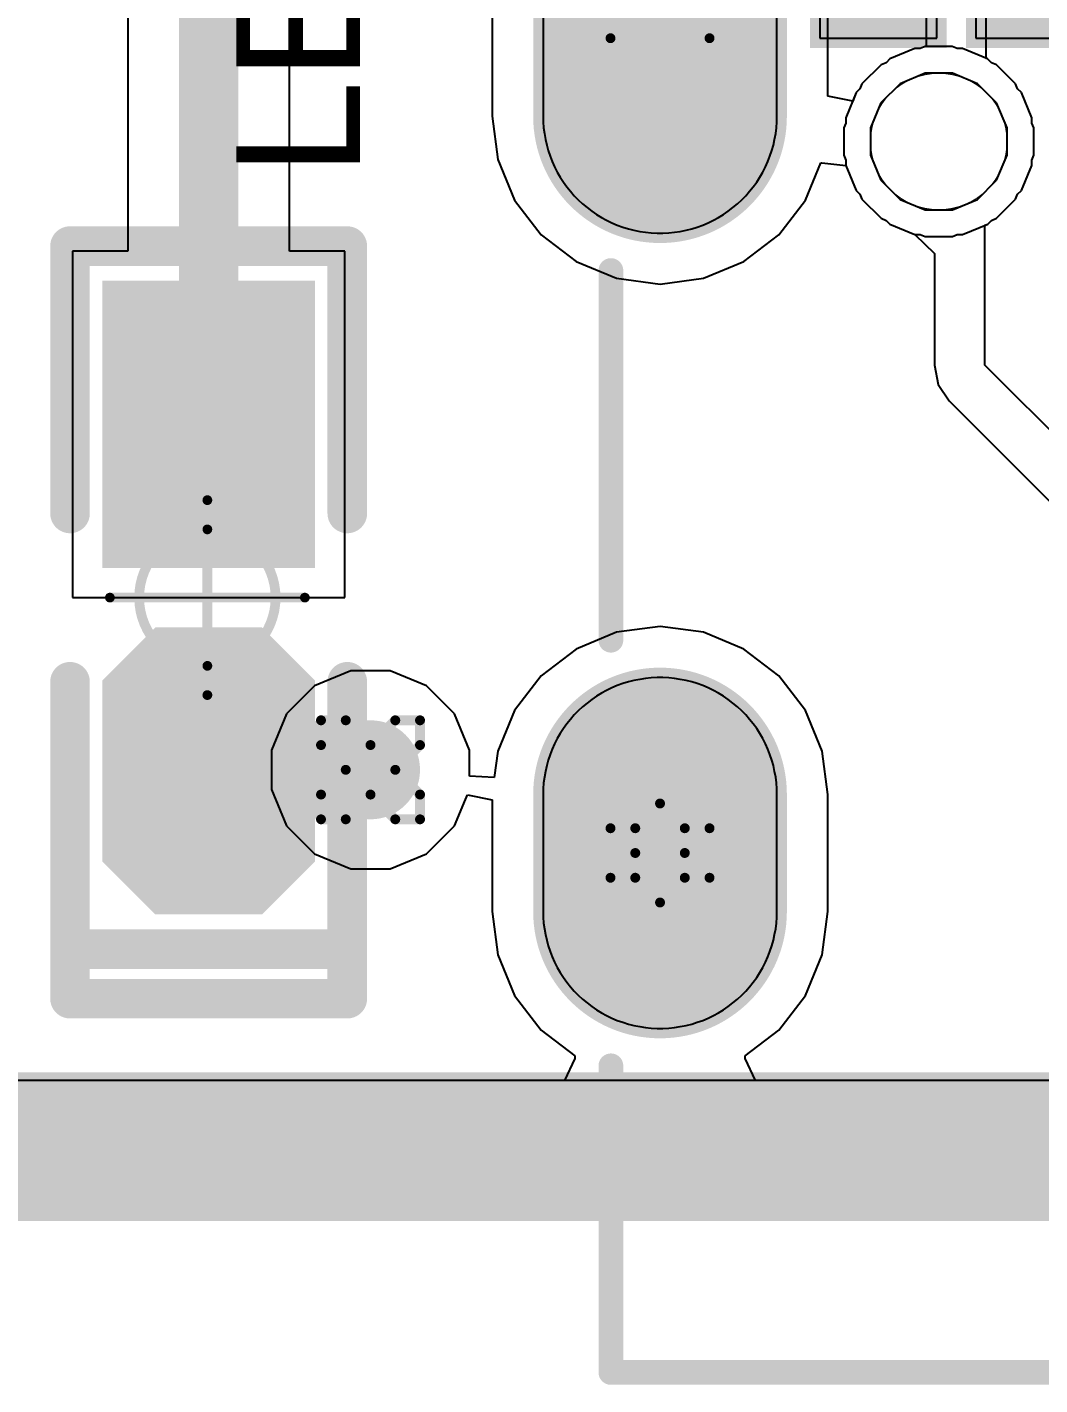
# Model space of a CAD drawing. Header units: inches. Extents: x -0.5 to 14, y -0.2 to 4.7.
# Drawn here: x 0.1284 to 0.3329, y -0.1662 to 0.108 of the extents above; entities that cross this region are included whole.
import ezdxf

# ---------------------------------------------------------------- set-up
doc = ezdxf.new("R2010")
doc.units = ezdxf.units.IN
doc.header["$MEASUREMENT"] = 0
for name, color, linetype in [('Board_outline', 56, 'Continuous'), ('Bottom Layer', 5, 'Continuous'), ('Bottom Overlay', 54, 'Continuous'), ('Bottom Solder', 6, 'Continuous'), ('Dimensions', 6, 'Continuous'), ('Drill Drawing', 1, 'Continuous'), ('GND', 16, 'Continuous'), ('Keep-Out Layer', 6, 'Continuous'), ('Mechanical 15', 56, 'Continuous'), ('Multi-Layer', 9, 'Continuous'), ('Pad Holes', 156, 'Continuous'), ('POWER', 76, 'Continuous'), ('Top Layer', 1, 'Continuous'), ('Top Overlay', 2, 'Continuous'), ('Top Paste', 8, 'Continuous'), ('Top Solder', 216, 'Continuous'), ('Via Holes', 16, 'Continuous')]:
    doc.layers.add(name, color=color, linetype=linetype)
doc.styles.add('Arial', font='', dxfattribs={"height": 0.2})
doc.styles.get('Arial').set_extended_font_data('Arial')

# ---------------------------------------------------------------- blocks, each defined once
blk = doc.blocks.new('KH_TYPE_C_16P_17')
at = {"layer": 'Bottom Layer'}
h = blk.add_hatch(color=5, dxfattribs=at)
edge = h.paths.add_edge_path()
edge.add_arc((-0.17008, 0.05374), 0.02362, 180, 360)
edge.add_line((-0.14646, 0.05374), (-0.14646, 0.08524))
edge.add_arc((-0.17008, 0.08524), 0.02362, 0, 180)
edge.add_line((-0.1937, 0.08524), (-0.1937, 0.05374))
h = blk.add_hatch(color=5, dxfattribs=at)
edge = h.paths.add_edge_path()
edge.add_arc((-0.17008, -0.10689), 0.02362, 180, 360)
edge.add_line((-0.14646, -0.10689), (-0.14646, -0.08327))
edge.add_arc((-0.17008, -0.08327), 0.02362, 0, 180)
edge.add_line((-0.1937, -0.08327), (-0.1937, -0.10689))
at = {"layer": 'Bottom Solder'}
h = blk.add_hatch(color=6, dxfattribs=at)
edge = h.paths.add_edge_path()
edge.add_arc((-0.17008, 0.05374), 0.02562, 180, 360)
edge.add_line((-0.14446, 0.05374), (-0.14446, 0.08524))
edge.add_arc((-0.17008, 0.08524), 0.02562, 0, 180)
edge.add_line((-0.1957, 0.08524), (-0.1957, 0.05374))
h = blk.add_hatch(color=6, dxfattribs=at)
edge = h.paths.add_edge_path()
edge.add_arc((-0.17008, -0.10689), 0.02562, 180, 360)
edge.add_line((-0.14446, -0.10689), (-0.14446, -0.08327))
edge.add_arc((-0.17008, -0.08327), 0.02562, 0, 180)
edge.add_line((-0.1957, -0.08327), (-0.1957, -0.10689))
at = {"layer": 'GND'}
h = blk.add_hatch(color=16, dxfattribs=at)
edge = h.paths.add_edge_path()
edge.add_arc((-0.17008, 0.05374), 0.02362, 180, 360)
edge.add_line((-0.14646, 0.05374), (-0.14646, 0.08524))
edge.add_arc((-0.17008, 0.08524), 0.02362, 0, 180)
edge.add_line((-0.1937, 0.08524), (-0.1937, 0.05374))
h = blk.add_hatch(color=16, dxfattribs=at)
edge = h.paths.add_edge_path()
edge.add_arc((-0.17008, -0.10689), 0.02362, 180, 360)
edge.add_line((-0.14646, -0.10689), (-0.14646, -0.08327))
edge.add_arc((-0.17008, -0.08327), 0.02362, 0, 180)
edge.add_line((-0.1937, -0.08327), (-0.1937, -0.10689))
at = {"layer": 'Multi-Layer'}
h = blk.add_hatch(color=9, dxfattribs=at)
edge = h.paths.add_edge_path()
edge.add_arc((-0.17008, 0.05374), 0.02362, 180, 360)
edge.add_line((-0.14646, 0.05374), (-0.14646, 0.08524))
edge.add_arc((-0.17008, 0.08524), 0.02362, 0, 180)
edge.add_line((-0.1937, 0.08524), (-0.1937, 0.05374))
h = blk.add_hatch(color=9, dxfattribs=at)
edge = h.paths.add_edge_path()
edge.add_arc((-0.17008, -0.10689), 0.02362, 180, 360)
edge.add_line((-0.14646, -0.10689), (-0.14646, -0.08327))
edge.add_arc((-0.17008, -0.08327), 0.02362, 0, 180)
edge.add_line((-0.1937, -0.08327), (-0.1937, -0.10689))
at = {"layer": 'Pad Holes'}
h = blk.add_hatch(color=7, dxfattribs=at)
edge = h.paths.add_edge_path()
edge.add_arc((-0.17008, 0.04981), 0.01378, 180, 360)
edge.add_line((-0.1563, 0.04981), (-0.1563, 0.08917))
edge.add_arc((-0.17008, 0.08917), 0.01378, 0, 180)
edge.add_line((-0.18386, 0.08917), (-0.18386, 0.04981))
h = blk.add_hatch(color=7, dxfattribs=at)
edge = h.paths.add_edge_path()
edge.add_arc((-0.17008, -0.10886), 0.01378, 180, 360)
edge.add_line((-0.1563, -0.10886), (-0.1563, -0.0813))
edge.add_arc((-0.17008, -0.0813), 0.01378, 0, 180)
edge.add_line((-0.18386, -0.0813), (-0.18386, -0.10886))
at = {"layer": 'POWER'}
h = blk.add_hatch(color=76, dxfattribs=at)
edge = h.paths.add_edge_path()
edge.add_arc((-0.17008, 0.05374), 0.02362, 180, 360)
edge.add_line((-0.14646, 0.05374), (-0.14646, 0.08524))
edge.add_arc((-0.17008, 0.08524), 0.02362, 0, 180)
edge.add_line((-0.1937, 0.08524), (-0.1937, 0.05374))
h = blk.add_hatch(color=76, dxfattribs=at)
edge = h.paths.add_edge_path()
edge.add_arc((-0.17008, -0.10689), 0.02362, 180, 360)
edge.add_line((-0.14646, -0.10689), (-0.14646, -0.08327))
edge.add_arc((-0.17008, -0.08327), 0.02362, 0, 180)
edge.add_line((-0.1937, -0.08327), (-0.1937, -0.10689))
at = {"layer": 'Top Layer'}
for points in [[(-0.1378, 0.12067), (-0.12599, 0.12067), (-0.12599, 0.06949), (-0.1378, 0.06949)], [(-0.12599, 0.12067), (-0.11418, 0.12067), (-0.11418, 0.06949), (-0.12599, 0.06949)], [(-0.1063, 0.12067), (-0.09449, 0.12067), (-0.09449, 0.06949), (-0.1063, 0.06949)], [(-0.09449, 0.12067), (-0.08268, 0.12067), (-0.08268, 0.06949), (-0.09449, 0.06949)]]:
    blk.add_hatch(color=1, dxfattribs=at).paths.add_polyline_path(points)
h = blk.add_hatch(color=1, dxfattribs=at)
edge = h.paths.add_edge_path()
edge.add_arc((-0.17008, 0.05374), 0.02362, 180, 360)
edge.add_line((-0.14646, 0.05374), (-0.14646, 0.08524))
edge.add_arc((-0.17008, 0.08524), 0.02362, 0, 180)
edge.add_line((-0.1937, 0.08524), (-0.1937, 0.05374))
h = blk.add_hatch(color=1, dxfattribs=at)
edge = h.paths.add_edge_path()
edge.add_arc((-0.17008, -0.10689), 0.02362, 180, 360)
edge.add_line((-0.14646, -0.10689), (-0.14646, -0.08327))
edge.add_arc((-0.17008, -0.08327), 0.02362, 0, 180)
edge.add_line((-0.1937, -0.08327), (-0.1937, -0.10689))
at = {"layer": 'Top Solder'}
for points in [[(-0.13977, 0.12264), (-0.12402, 0.12264), (-0.12402, 0.06752), (-0.13977, 0.06752)], [(-0.12796, 0.12264), (-0.11221, 0.12264), (-0.11221, 0.06752), (-0.12796, 0.06752)], [(-0.10827, 0.12264), (-0.09252, 0.12264), (-0.09252, 0.06752), (-0.10827, 0.06752)], [(-0.09646, 0.12264), (-0.08071, 0.12264), (-0.08071, 0.06752), (-0.09646, 0.06752)]]:
    blk.add_hatch(color=216, dxfattribs=at).paths.add_polyline_path(points)
h = blk.add_hatch(color=216, dxfattribs=at)
edge = h.paths.add_edge_path()
edge.add_arc((-0.17008, 0.05374), 0.02562, 180, 360)
edge.add_line((-0.14446, 0.05374), (-0.14446, 0.08524))
edge.add_arc((-0.17008, 0.08524), 0.02562, 0, 180)
edge.add_line((-0.1957, 0.08524), (-0.1957, 0.05374))
h = blk.add_hatch(color=216, dxfattribs=at)
edge = h.paths.add_edge_path()
edge.add_arc((-0.17008, -0.10689), 0.02562, 180, 360)
edge.add_line((-0.14446, -0.10689), (-0.14446, -0.08327))
edge.add_arc((-0.17008, -0.08327), 0.02562, 0, 180)
edge.add_line((-0.1957, -0.08327), (-0.1957, -0.10689))
at = {"layer": 'Dimensions'}
for points in [[(-0.1, 0.04862, 0.0002, 0.0002, 1), (-0.12756, 0.04862, 0.0002, 0.0002, 1)], [(-0.12761, 0.04862, 0.0001, 0.0001, 1), (-0.12751, 0.04862, 0.0001, 0.0001, 1)], [(-0.10005, 0.04862, 0.0001, 0.0001, 1), (-0.09995, 0.04862, 0.0001, 0.0001, 1)]]:
    blk.add_lwpolyline(points, format="xyseb", close=True, dxfattribs=at)
at = {"layer": 'Multi-Layer'}
for p, q in [((-0.11653, 0.0624), (-0.12159, 0.0603)), ((-0.11104, 0.0624), (-0.11653, 0.0624)), ((-0.10598, 0.0603), (-0.11104, 0.0624)), ((-0.12159, 0.0603), (-0.12547, 0.05642)), ((-0.1021, 0.05643), (-0.10598, 0.0603)), ((-0.12547, 0.05642), (-0.12757, 0.05136)), ((-0.1, 0.05136), (-0.1021, 0.05643)), ((-0.12757, 0.05136), (-0.12757, 0.04862)), ((-0.1, 0.04862), (-0.1, 0.05136)), ((-0.12757, 0.04862), (-0.12757, 0.04587)), ((-0.1, 0.04862), (-0.1, 0.04862)), ((-0.1, 0.04588), (-0.1, 0.04862)), ((-0.12757, 0.04587), (-0.12547, 0.04081)), ((-0.1021, 0.04081), (-0.1, 0.04588)), ((-0.12547, 0.04081), (-0.12159, 0.03693)), ((-0.10598, 0.03694), (-0.1021, 0.04081)), ((-0.12159, 0.03693), (-0.11652, 0.03484)), ((-0.11104, 0.03484), (-0.10598, 0.03694)), ((-0.11652, 0.03484), (-0.11104, 0.03484))]:
    blk.add_line(p, q, dxfattribs=at)
at = {"layer": 'Top Overlay'}
for points in [[(-0.18, -0.0521, 0.005, 0.005, 0), (-0.18, 0.02256, 0.005, 0.005, 0)], [(-0.18, -0.2, 0.005, 0.005, 0), (-0.18, -0.13807, 0.005, 0.005, 0)], [(-0.18, -0.2, 0.005, 0.005, 0), (0.18, -0.2, 0.005, 0.005, 0)]]:
    blk.add_lwpolyline(points, format="xyseb", dxfattribs=at)
for points in [[(-0.18125, 0.02256, 0.0025, 0.0025, 1), (-0.17875, 0.02256, 0.0025, 0.0025, 1)], [(-0.18125, -0.0521, 0.0025, 0.0025, 1), (-0.17875, -0.0521, 0.0025, 0.0025, 1)], [(-0.18125, -0.13807, 0.0025, 0.0025, 1), (-0.17875, -0.13807, 0.0025, 0.0025, 1)], [(-0.18125, -0.2, 0.0025, 0.0025, 1), (-0.17875, -0.2, 0.0025, 0.0025, 1)], [(-0.18125, -0.2, 0.0025, 0.0025, 1), (-0.17875, -0.2, 0.0025, 0.0025, 1)]]:
    blk.add_lwpolyline(points, format="xyseb", close=True, dxfattribs=at)
at = {"layer": 'Top Paste'}
for p, q in [((-0.1378, 0.12067), (-0.1378, 0.06949)), ((-0.11418, 0.06949), (-0.11418, 0.12067)), ((-0.1063, 0.12067), (-0.1063, 0.06949)), ((-0.1937, 0.08524), (-0.1937, 0.05374)), ((-0.14646, 0.05374), (-0.14646, 0.08524)), ((-0.1378, 0.06949), (-0.11418, 0.06949)), ((-0.1063, 0.06949), (-0.09449, 0.06949)), ((-0.09449, 0.06949), (-0.08268, 0.06949)), ((-0.1937, 0.05374), (-0.19367, 0.05257)), ((-0.19367, 0.05257), (-0.19359, 0.05139)), ((-0.14658, 0.05139), (-0.14649, 0.05257)), ((-0.14649, 0.05257), (-0.14646, 0.05374)), ((-0.19359, 0.05139), (-0.19344, 0.05022)), ((-0.19344, 0.05022), (-0.19324, 0.04906)), ((-0.14693, 0.04906), (-0.14672, 0.05022)), ((-0.14672, 0.05022), (-0.14658, 0.05139)), ((-0.19324, 0.04906), (-0.19297, 0.04791)), ((-0.19297, 0.04791), (-0.19265, 0.04678)), ((-0.19265, 0.04678), (-0.19228, 0.04566)), ((-0.14788, 0.04566), (-0.14751, 0.04678)), ((-0.14751, 0.04678), (-0.14719, 0.04791)), ((-0.14719, 0.04791), (-0.14693, 0.04906)), ((-0.19228, 0.04566), (-0.19185, 0.04457)), ((-0.19185, 0.04457), (-0.19136, 0.04349)), ((-0.1488, 0.04349), (-0.14831, 0.04457)), ((-0.14831, 0.04457), (-0.14788, 0.04566)), ((-0.19136, 0.04349), (-0.19083, 0.04244)), ((-0.19083, 0.04244), (-0.19024, 0.04142)), ((-0.19024, 0.04142), (-0.1896, 0.04043)), ((-0.15056, 0.04043), (-0.14993, 0.04142)), ((-0.14993, 0.04142), (-0.14934, 0.04244)), ((-0.14934, 0.04244), (-0.1488, 0.04349)), ((-0.1896, 0.04043), (-0.18891, 0.03948)), ((-0.18891, 0.03948), (-0.18818, 0.03856)), ((-0.18818, 0.03856), (-0.1874, 0.03768)), ((-0.15277, 0.03768), (-0.15199, 0.03856)), ((-0.15199, 0.03856), (-0.15125, 0.03948)), ((-0.15125, 0.03948), (-0.15056, 0.04043)), ((-0.1874, 0.03768), (-0.18658, 0.03683)), ((-0.18658, 0.03683), (-0.18571, 0.03603)), ((-0.18571, 0.03603), (-0.18481, 0.03527)), ((-0.15535, 0.03527), (-0.15445, 0.03603)), ((-0.15445, 0.03603), (-0.15359, 0.03683)), ((-0.15359, 0.03683), (-0.15277, 0.03768)), ((-0.18481, 0.03527), (-0.18387, 0.03456)), ((-0.18387, 0.03456), (-0.1829, 0.0339)), ((-0.1829, 0.0339), (-0.18189, 0.03329)), ((-0.18189, 0.03329), (-0.18086, 0.03272)), ((-0.1593, 0.03272), (-0.15827, 0.03329)), ((-0.15827, 0.03329), (-0.15727, 0.0339)), ((-0.15727, 0.0339), (-0.15629, 0.03456)), ((-0.15629, 0.03456), (-0.15535, 0.03527)), ((-0.18086, 0.03272), (-0.1798, 0.03221)), ((-0.1798, 0.03221), (-0.17871, 0.03175)), ((-0.17871, 0.03175), (-0.1776, 0.03135)), ((-0.1776, 0.03135), (-0.17648, 0.031)), ((-0.17648, 0.031), (-0.17534, 0.03071)), ((-0.17534, 0.03071), (-0.17418, 0.03048)), ((-0.17418, 0.03048), (-0.17302, 0.0303)), ((-0.17302, 0.0303), (-0.17185, 0.03019)), ((-0.17185, 0.03019), (-0.17067, 0.03013)), ((-0.16949, 0.03013), (-0.16832, 0.03019)), ((-0.16832, 0.03019), (-0.16714, 0.0303)), ((-0.16714, 0.0303), (-0.16598, 0.03048)), ((-0.16598, 0.03048), (-0.16483, 0.03071)), ((-0.16483, 0.03071), (-0.16368, 0.031)), ((-0.16368, 0.031), (-0.16256, 0.03135)), ((-0.16256, 0.03135), (-0.16145, 0.03175)), ((-0.16145, 0.03175), (-0.16037, 0.03221)), ((-0.16037, 0.03221), (-0.1593, 0.03272)), ((-0.17067, 0.03013), (-0.16949, 0.03013)), ((-0.17534, -0.06024), (-0.17648, -0.06053)), ((-0.17418, -0.06001), (-0.17534, -0.06024)), ((-0.17302, -0.05983), (-0.17418, -0.06001)), ((-0.17185, -0.05971), (-0.17302, -0.05983)), ((-0.17067, -0.05965), (-0.17185, -0.05971)), ((-0.16949, -0.05965), (-0.17067, -0.05965)), ((-0.16832, -0.05971), (-0.16949, -0.05965)), ((-0.16714, -0.05983), (-0.16832, -0.05971)), ((-0.16598, -0.06001), (-0.16714, -0.05983)), ((-0.16483, -0.06024), (-0.16598, -0.06001)), ((-0.16368, -0.06053), (-0.16483, -0.06024)), ((-0.18189, -0.06281), (-0.1829, -0.06343)), ((-0.18086, -0.06225), (-0.18189, -0.06281)), ((-0.1798, -0.06174), (-0.18086, -0.06225)), ((-0.17871, -0.06128), (-0.1798, -0.06174)), ((-0.1776, -0.06088), (-0.17871, -0.06128)), ((-0.17648, -0.06053), (-0.1776, -0.06088)), ((-0.16256, -0.06088), (-0.16368, -0.06053)), ((-0.16145, -0.06128), (-0.16256, -0.06088)), ((-0.16037, -0.06174), (-0.16145, -0.06128)), ((-0.1593, -0.06225), (-0.16037, -0.06174)), ((-0.15827, -0.06281), (-0.1593, -0.06225)), ((-0.15727, -0.06343), (-0.15827, -0.06281)), ((-0.18571, -0.06556), (-0.18658, -0.06636)), ((-0.18481, -0.0648), (-0.18571, -0.06556)), ((-0.18387, -0.06409), (-0.18481, -0.0648)), ((-0.1829, -0.06343), (-0.18387, -0.06409)), ((-0.15629, -0.06409), (-0.15727, -0.06343)), ((-0.15535, -0.0648), (-0.15629, -0.06409)), ((-0.15445, -0.06556), (-0.15535, -0.0648)), ((-0.15359, -0.06636), (-0.15445, -0.06556)), ((-0.18818, -0.06809), (-0.18891, -0.06901)), ((-0.1874, -0.0672), (-0.18818, -0.06809)), ((-0.18658, -0.06636), (-0.1874, -0.0672)), ((-0.15277, -0.0672), (-0.15359, -0.06636)), ((-0.15199, -0.06809), (-0.15277, -0.0672)), ((-0.15125, -0.06901), (-0.15199, -0.06809)), ((-0.19024, -0.07095), (-0.19083, -0.07197)), ((-0.1896, -0.06996), (-0.19024, -0.07095)), ((-0.18891, -0.06901), (-0.1896, -0.06996)), ((-0.15056, -0.06996), (-0.15125, -0.06901)), ((-0.14993, -0.07095), (-0.15056, -0.06996)), ((-0.14934, -0.07197), (-0.14993, -0.07095)), ((-0.19136, -0.07302), (-0.19185, -0.07409)), ((-0.19083, -0.07197), (-0.19136, -0.07302)), ((-0.1488, -0.07302), (-0.14934, -0.07197)), ((-0.14831, -0.07409), (-0.1488, -0.07302)), ((-0.19265, -0.07631), (-0.19297, -0.07744)), ((-0.19228, -0.07519), (-0.19265, -0.07631)), ((-0.19185, -0.07409), (-0.19228, -0.07519)), ((-0.14788, -0.07519), (-0.14831, -0.07409)), ((-0.14751, -0.07631), (-0.14788, -0.07519)), ((-0.14719, -0.07744), (-0.14751, -0.07631)), ((-0.19324, -0.07859), (-0.19344, -0.07975)), ((-0.19297, -0.07744), (-0.19324, -0.07859)), ((-0.14693, -0.07859), (-0.14719, -0.07744)), ((-0.14672, -0.07975), (-0.14693, -0.07859)), ((-0.19367, -0.08209), (-0.1937, -0.08327)), ((-0.19359, -0.08092), (-0.19367, -0.08209)), ((-0.19344, -0.07975), (-0.19359, -0.08092)), ((-0.14658, -0.08092), (-0.14672, -0.07975)), ((-0.14649, -0.08209), (-0.14658, -0.08092)), ((-0.14646, -0.08327), (-0.14649, -0.08209)), ((-0.1937, -0.08327), (-0.1937, -0.10689)), ((-0.14646, -0.10689), (-0.14646, -0.08327)), ((-0.1937, -0.10689), (-0.19367, -0.10807)), ((-0.14649, -0.10807), (-0.14646, -0.10689)), ((-0.19367, -0.10807), (-0.19359, -0.10924)), ((-0.19359, -0.10924), (-0.19344, -0.11041)), ((-0.14672, -0.11041), (-0.14658, -0.10924)), ((-0.14658, -0.10924), (-0.14649, -0.10807)), ((-0.19344, -0.11041), (-0.19324, -0.11157)), ((-0.19324, -0.11157), (-0.19297, -0.11272)), ((-0.14719, -0.11272), (-0.14693, -0.11157)), ((-0.14693, -0.11157), (-0.14672, -0.11041)), ((-0.19297, -0.11272), (-0.19265, -0.11385)), ((-0.19265, -0.11385), (-0.19228, -0.11497)), ((-0.19228, -0.11497), (-0.19185, -0.11607)), ((-0.14831, -0.11607), (-0.14788, -0.11497)), ((-0.14788, -0.11497), (-0.14751, -0.11385)), ((-0.14751, -0.11385), (-0.14719, -0.11272)), ((-0.19185, -0.11607), (-0.19136, -0.11714)), ((-0.19136, -0.11714), (-0.19083, -0.11819)), ((-0.14934, -0.11819), (-0.1488, -0.11714)), ((-0.1488, -0.11714), (-0.14831, -0.11607)), ((-0.19083, -0.11819), (-0.19024, -0.11921)), ((-0.19024, -0.11921), (-0.1896, -0.1202)), ((-0.1896, -0.1202), (-0.18891, -0.12115)), ((-0.15125, -0.12115), (-0.15056, -0.1202)), ((-0.15056, -0.1202), (-0.14993, -0.11921)), ((-0.14993, -0.11921), (-0.14934, -0.11819)), ((-0.18891, -0.12115), (-0.18818, -0.12208)), ((-0.18818, -0.12208), (-0.1874, -0.12296)), ((-0.1874, -0.12296), (-0.18658, -0.1238)), ((-0.15359, -0.1238), (-0.15277, -0.12296)), ((-0.15277, -0.12296), (-0.15199, -0.12208)), ((-0.15199, -0.12208), (-0.15125, -0.12115)), ((-0.18658, -0.1238), (-0.18571, -0.1246)), ((-0.18571, -0.1246), (-0.18481, -0.12536)), ((-0.18481, -0.12536), (-0.18387, -0.12607)), ((-0.18387, -0.12607), (-0.1829, -0.12673)), ((-0.15727, -0.12673), (-0.15629, -0.12607)), ((-0.15629, -0.12607), (-0.15535, -0.12536)), ((-0.15535, -0.12536), (-0.15445, -0.1246)), ((-0.15445, -0.1246), (-0.15359, -0.1238)), ((-0.1829, -0.12673), (-0.18189, -0.12735)), ((-0.18189, -0.12735), (-0.18086, -0.12791)), ((-0.18086, -0.12791), (-0.1798, -0.12842)), ((-0.1798, -0.12842), (-0.17871, -0.12888)), ((-0.17871, -0.12888), (-0.1776, -0.12928)), ((-0.16256, -0.12928), (-0.16145, -0.12888)), ((-0.16145, -0.12888), (-0.16037, -0.12842)), ((-0.16037, -0.12842), (-0.1593, -0.12791)), ((-0.1593, -0.12791), (-0.15827, -0.12735)), ((-0.15827, -0.12735), (-0.15727, -0.12673)), ((-0.1776, -0.12928), (-0.17648, -0.12963)), ((-0.17648, -0.12963), (-0.17534, -0.12992)), ((-0.17534, -0.12992), (-0.17418, -0.13015)), ((-0.17418, -0.13015), (-0.17302, -0.13033)), ((-0.17302, -0.13033), (-0.17185, -0.13045)), ((-0.17185, -0.13045), (-0.17067, -0.13051)), ((-0.17067, -0.13051), (-0.16949, -0.13051)), ((-0.16949, -0.13051), (-0.16832, -0.13045)), ((-0.16832, -0.13045), (-0.16714, -0.13033)), ((-0.16714, -0.13033), (-0.16598, -0.13015)), ((-0.16598, -0.13015), (-0.16483, -0.12992)), ((-0.16483, -0.12992), (-0.16368, -0.12963)), ((-0.16368, -0.12963), (-0.16256, -0.12928))]:
    blk.add_line(p, q, dxfattribs=at)
blk = doc.blocks.new('LED_0603B_36')
at = {"layer": 'Top Layer'}
for points in [[(-0.06, 0.01776), (-0.01, 0.01776), (-0.01, -0.01724), (-0.06, -0.01724)], [(0.05125, 0.01776), (0.01875, 0.01776), (0.01, 0.00901), (0.01, -0.00849), (0.01875, -0.01724), (0.05125, -0.01724), (0.06, -0.00849), (0.06, 0.00901)]]:
    blk.add_hatch(color=1, dxfattribs=at).paths.add_polyline_path(points)
at = {"layer": 'Top Paste'}
for points in [[(-0.06, 0.01776), (-0.01, 0.01776), (-0.01, -0.01724), (-0.06, -0.01724)], [(0.05125, 0.01776), (0.01875, 0.01776), (0.01, 0.00901), (0.01, -0.00849), (0.01875, -0.01724), (0.05125, -0.01724), (0.06, -0.00849), (0.06, 0.00901)]]:
    blk.add_hatch(color=8, dxfattribs=at).paths.add_polyline_path(points)
at = {"layer": 'Top Solder'}
for points in [[(-0.064, 0.02176), (-0.006, 0.02176), (-0.006, -0.02124), (-0.064, -0.02124)], [(0.05325, 0.02176), (0.01675, 0.02176), (0.006, 0.01101), (0.006, -0.01049), (0.01675, -0.02124), (0.05325, -0.02124), (0.064, -0.01049), (0.064, 0.01101)]]:
    blk.add_hatch(color=216, dxfattribs=at).paths.add_polyline_path(points)
at = {"layer": 'Mechanical 15'}
for points in [[(0, -0.01969, 0.00197, 0.00197, 0), (0, 0.01969, 0.00197, 0.00197, 0)], [(0.01969, 0, 0.00197, 0.00197, 0), (-0.01969, 0, 0.00197, 0.00197, 0)]]:
    blk.add_lwpolyline(points, format="xyseb", dxfattribs=at)
for points in [[(-0.00049, 0.01969, 0.000984, 0.000984, 1), (0.00049, 0.01969, 0.000984, 0.000984, 1)], [(0.01378, 0, 0.00197, 0.00197, 1), (-0.01378, 0, 0.00197, 0.00197, 1)], [(-0.02018, 0, 0.000984, 0.000984, 1), (-0.01919, 0, 0.000984, 0.000984, 1)], [(-0.01427, 0, 0.000984, 0.000984, 1), (-0.01329, 0, 0.000984, 0.000984, 1)], [(0.01329, 0, 0.000984, 0.000984, 1), (0.01427, 0, 0.000984, 0.000984, 1)], [(0.01919, 0, 0.000984, 0.000984, 1), (0.02018, 0, 0.000984, 0.000984, 1)], [(-0.00049, -0.01969, 0.000984, 0.000984, 1), (0.00049, -0.01969, 0.000984, 0.000984, 1)]]:
    blk.add_lwpolyline(points, format="xyseb", close=True, dxfattribs=at)
at = {"layer": 'Top Overlay'}
for points in [[(-0.07, 0.02826, 0.008, 0.008, 0), (-0.071, 0.02826, 0.008, 0.008, 0)], [(-0.071, -0.02574, 0.008, 0.008, 0), (-0.071, 0.02826, 0.008, 0.008, 0)], [(-0.017, 0.02826, 0.008, 0.008, 0), (-0.07, 0.02826, 0.008, 0.008, 0)], [(0.071, 0.02826, 0.008, 0.008, 0), (0.017, 0.02826, 0.008, 0.008, 0)], [(0.081, 0.02826, 0.008, 0.008, 0), (0.071, 0.02826, 0.008, 0.008, 0)], [(0.071, -0.02774, 0.008, 0.008, 0), (0.071, 0.02626, 0.008, 0.008, 0)], [(0.081, -0.02774, 0.008, 0.008, 0), (0.081, 0.02826, 0.008, 0.008, 0)], [(-0.071, -0.02774, 0.008, 0.008, 0), (-0.071, -0.02574, 0.008, 0.008, 0)], [(-0.017, -0.02774, 0.008, 0.008, 0), (-0.071, -0.02774, 0.008, 0.008, 0)], [(0.07, -0.02774, 0.008, 0.008, 0), (0.017, -0.02774, 0.008, 0.008, 0)], [(0.081, -0.02774, 0.008, 0.008, 0), (0.071, -0.02774, 0.008, 0.008, 0)]]:
    blk.add_lwpolyline(points, format="xyseb", dxfattribs=at)
for points in [[(-0.073, 0.02826, 0.004, 0.004, 1), (-0.069, 0.02826, 0.004, 0.004, 1)], [(-0.073, 0.02826, 0.004, 0.004, 1), (-0.069, 0.02826, 0.004, 0.004, 1)], [(-0.072, 0.02826, 0.004, 0.004, 1), (-0.068, 0.02826, 0.004, 0.004, 1)], [(-0.072, 0.02826, 0.004, 0.004, 1), (-0.068, 0.02826, 0.004, 0.004, 1)], [(-0.019, 0.02826, 0.004, 0.004, 1), (-0.015, 0.02826, 0.004, 0.004, 1)], [(0.015, 0.02826, 0.004, 0.004, 1), (0.019, 0.02826, 0.004, 0.004, 1)], [(0.069, 0.02826, 0.004, 0.004, 1), (0.073, 0.02826, 0.004, 0.004, 1)], [(0.069, 0.02826, 0.004, 0.004, 1), (0.073, 0.02826, 0.004, 0.004, 1)], [(0.069, 0.02626, 0.004, 0.004, 1), (0.073, 0.02626, 0.004, 0.004, 1)], [(0.079, 0.02826, 0.004, 0.004, 1), (0.083, 0.02826, 0.004, 0.004, 1)], [(0.079, 0.02826, 0.004, 0.004, 1), (0.083, 0.02826, 0.004, 0.004, 1)], [(-0.073, -0.02574, 0.004, 0.004, 1), (-0.069, -0.02574, 0.004, 0.004, 1)], [(-0.073, -0.02574, 0.004, 0.004, 1), (-0.069, -0.02574, 0.004, 0.004, 1)], [(-0.073, -0.02774, 0.004, 0.004, 1), (-0.069, -0.02774, 0.004, 0.004, 1)], [(-0.073, -0.02774, 0.004, 0.004, 1), (-0.069, -0.02774, 0.004, 0.004, 1)], [(-0.019, -0.02774, 0.004, 0.004, 1), (-0.015, -0.02774, 0.004, 0.004, 1)], [(0.015, -0.02774, 0.004, 0.004, 1), (0.019, -0.02774, 0.004, 0.004, 1)], [(0.068, -0.02774, 0.004, 0.004, 1), (0.072, -0.02774, 0.004, 0.004, 1)], [(0.069, -0.02774, 0.004, 0.004, 1), (0.073, -0.02774, 0.004, 0.004, 1)], [(0.069, -0.02774, 0.004, 0.004, 1), (0.073, -0.02774, 0.004, 0.004, 1)], [(0.079, -0.02774, 0.004, 0.004, 1), (0.083, -0.02774, 0.004, 0.004, 1)], [(0.079, -0.02774, 0.004, 0.004, 1), (0.083, -0.02774, 0.004, 0.004, 1)]]:
    blk.add_lwpolyline(points, format="xyseb", close=True, dxfattribs=at)

msp = doc.modelspace()

# ---------------------------------------------------------------- hatches: boundary and pattern name
at = {"layer": 'Bottom Layer'}
h = msp.add_hatch(color=5, dxfattribs=at)
edge = h.paths.add_edge_path()
edge.add_arc((0.19774, -0.042), 0.01, 0, 360)
at = {"layer": 'GND'}
h = msp.add_hatch(color=16, dxfattribs=at)
edge = h.paths.add_edge_path()
edge.add_arc((0.19774, -0.042), 0.01, 0, 360)
at = {"layer": 'POWER'}
h = msp.add_hatch(color=76, dxfattribs=at)
edge = h.paths.add_edge_path()
edge.add_arc((0.19774, -0.042), 0.01, 0, 360)
at = {"layer": 'Top Layer'}
msp.add_hatch(color=1, dxfattribs=at).paths.add_polyline_path([(0.16505, -0.03216), (0.16505, -0.05184), (0.19774, -0.05184), (0.19774, -0.03216)])
h = msp.add_hatch(color=1, dxfattribs=at)
edge = h.paths.add_edge_path()
edge.add_arc((0.19774, -0.042), 0.01, 0, 360)
at = {"layer": 'Via Holes'}
h = msp.add_hatch(color=7, dxfattribs=at)
edge = h.paths.add_edge_path()
edge.add_arc((0.19774, -0.042), 0.005, 0, 360)

# ---------------------------------------------------------------- linework, layer by layer
at = {"layer": 'Board_outline'}
msp.add_lwpolyline([(-0.08891, -0.11812, 0.03, 0.03, 0), (1.23619, -0.11812, 0.03, 0.03, 0)], format="xyseb", dxfattribs=at)
msp.add_lwpolyline([(-0.08891, -0.11812, 0.03, 0.03, 0), (1.23619, -0.11812, 0.03, 0.03, 0)], format="xyseb", dxfattribs=at)
msp.add_lwpolyline([(-0.08891, -0.11812, 0.03, 0.03, 0), (1.23619, -0.11812, 0.03, 0.03, 0)], format="xyseb", dxfattribs=at)
msp.add_lwpolyline([(-0.08891, -0.11812, 0.03, 0.03, 0), (1.23619, -0.11812, 0.03, 0.03, 0)], format="xyseb", dxfattribs=at)
at = {"layer": 'Bottom Layer'}
for p, q in [((0.30263, 0.10158), (0.30186, 0.10082)), ((0.30769, 0.10368), (0.30263, 0.10158)), ((0.30877, 0.10368), (0.30769, 0.10368)), ((0.30976, 0.10409), (0.30877, 0.10368)), ((0.31524, 0.10409), (0.30976, 0.10409)), ((0.31624, 0.10368), (0.31524, 0.10409)), ((0.31732, 0.10368), (0.31624, 0.10368)), ((0.32238, 0.10158), (0.31732, 0.10368)), ((0.32314, 0.10082), (0.32238, 0.10158)), ((0.30087, 0.10041), (0.29699, 0.09653)), ((0.30186, 0.10082), (0.30087, 0.10041)), ((0.32414, 0.10041), (0.32314, 0.10082)), ((0.32802, 0.09653), (0.32414, 0.10041)), ((0.29699, 0.09653), (0.29658, 0.09553)), ((0.32843, 0.09554), (0.32802, 0.09653)), ((0.29582, 0.09477), (0.29372, 0.08971)), ((0.29658, 0.09553), (0.29582, 0.09477)), ((0.32919, 0.09478), (0.32843, 0.09554)), ((0.33129, 0.08971), (0.32919, 0.09478)), ((0.29372, 0.08863), (0.29331, 0.08764)), ((0.29372, 0.08971), (0.29372, 0.08863)), ((0.33129, 0.08864), (0.33129, 0.08971)), ((0.3317, 0.08764), (0.33129, 0.08864)), ((0.29331, 0.08764), (0.29331, 0.0849)), ((0.3317, 0.0849), (0.3317, 0.08764)), ((0.29331, 0.0849), (0.29331, 0.08215)), ((0.3317, 0.08216), (0.3317, 0.0849)), ((0.29331, 0.08215), (0.29372, 0.08116)), ((0.29372, 0.08116), (0.29372, 0.08008)), ((0.29372, 0.08008), (0.29582, 0.07502)), ((0.32919, 0.07502), (0.33129, 0.08009)), ((0.33129, 0.08116), (0.3317, 0.08216)), ((0.33129, 0.08009), (0.33129, 0.08116)), ((0.29582, 0.07502), (0.29658, 0.07426)), ((0.29658, 0.07426), (0.297, 0.07326)), ((0.32802, 0.07327), (0.32843, 0.07426)), ((0.32843, 0.07426), (0.32919, 0.07502)), ((0.297, 0.07326), (0.30087, 0.06939)), ((0.32414, 0.06939), (0.32802, 0.07327)), ((0.30087, 0.06939), (0.30187, 0.06897)), ((0.30187, 0.06897), (0.30263, 0.06821)), ((0.32239, 0.06822), (0.32315, 0.06898)), ((0.32315, 0.06898), (0.32414, 0.06939)), ((0.30263, 0.06821), (0.3077, 0.06611)), ((0.3077, 0.06611), (0.30877, 0.06612)), ((0.30877, 0.06612), (0.30977, 0.0657)), ((0.31525, 0.0657), (0.31624, 0.06612)), ((0.31624, 0.06612), (0.31732, 0.06612)), ((0.31732, 0.06612), (0.32239, 0.06822)), ((0.30977, 0.0657), (0.31525, 0.0657)), ((1.23619, -0.10478), (-0.08891, -0.10478))]:
    msp.add_line(p, q, dxfattribs=at)
at = {"layer": 'Bottom Overlay'}
msp.add_lwpolyline([(-0.08891, -0.11812, 0.03, 0.03, 0), (1.23619, -0.11812, 0.03, 0.03, 0)], format="xyseb", dxfattribs=at)
at = {"layer": 'Drill Drawing'}
for points in [[(0.26621, 0.10577, 0.002, 0.002, 1), (0.24621, 0.10577, 0.002, 0.002, 1)], [(0.24571, 0.10577, 0.001, 0.001, 1), (0.24671, 0.10577, 0.001, 0.001, 1)], [(0.26571, 0.10577, 0.001, 0.001, 1), (0.26671, 0.10577, 0.001, 0.001, 1)], [(0.18724, -0.032, 0.001, 0.001, 1), (0.18824, -0.032, 0.001, 0.001, 1)], [(0.18724, -0.032, 0.001, 0.001, 1), (0.18824, -0.032, 0.001, 0.001, 1)], [(0.19224, -0.032, 0.001, 0.001, 1), (0.19324, -0.032, 0.001, 0.001, 1)], [(0.19224, -0.032, 0.001, 0.001, 1), (0.19324, -0.032, 0.001, 0.001, 1)], [(0.20224, -0.032, 0.001, 0.001, 1), (0.20324, -0.032, 0.001, 0.001, 1)], [(0.20224, -0.032, 0.001, 0.001, 1), (0.20324, -0.032, 0.001, 0.001, 1)], [(0.20724, -0.032, 0.001, 0.001, 1), (0.20824, -0.032, 0.001, 0.001, 1)], [(0.20724, -0.032, 0.001, 0.001, 1), (0.20824, -0.032, 0.001, 0.001, 1)], [(0.18724, -0.037, 0.001, 0.001, 1), (0.18824, -0.037, 0.001, 0.001, 1)], [(0.18724, -0.037, 0.001, 0.001, 1), (0.18824, -0.037, 0.001, 0.001, 1)], [(0.19724, -0.037, 0.001, 0.001, 1), (0.19824, -0.037, 0.001, 0.001, 1)], [(0.19724, -0.037, 0.001, 0.001, 1), (0.19824, -0.037, 0.001, 0.001, 1)], [(0.20724, -0.037, 0.001, 0.001, 1), (0.20824, -0.037, 0.001, 0.001, 1)], [(0.20724, -0.037, 0.001, 0.001, 1), (0.20824, -0.037, 0.001, 0.001, 1)], [(0.19224, -0.042, 0.001, 0.001, 1), (0.19324, -0.042, 0.001, 0.001, 1)], [(0.19224, -0.042, 0.001, 0.001, 1), (0.19324, -0.042, 0.001, 0.001, 1)], [(0.20224, -0.042, 0.001, 0.001, 1), (0.20324, -0.042, 0.001, 0.001, 1)], [(0.20224, -0.042, 0.001, 0.001, 1), (0.20324, -0.042, 0.001, 0.001, 1)], [(0.18724, -0.047, 0.001, 0.001, 1), (0.18824, -0.047, 0.001, 0.001, 1)], [(0.18724, -0.047, 0.001, 0.001, 1), (0.18824, -0.047, 0.001, 0.001, 1)], [(0.19724, -0.047, 0.001, 0.001, 1), (0.19824, -0.047, 0.001, 0.001, 1)], [(0.19724, -0.047, 0.001, 0.001, 1), (0.19824, -0.047, 0.001, 0.001, 1)], [(0.20724, -0.047, 0.001, 0.001, 1), (0.20824, -0.047, 0.001, 0.001, 1)], [(0.20724, -0.047, 0.001, 0.001, 1), (0.20824, -0.047, 0.001, 0.001, 1)], [(0.25571, -0.0488, 0.001, 0.001, 1), (0.25671, -0.0488, 0.001, 0.001, 1)], [(0.25571, -0.0488, 0.001, 0.001, 1), (0.25671, -0.0488, 0.001, 0.001, 1)], [(0.18724, -0.052, 0.001, 0.001, 1), (0.18824, -0.052, 0.001, 0.001, 1)], [(0.18724, -0.052, 0.001, 0.001, 1), (0.18824, -0.052, 0.001, 0.001, 1)], [(0.19224, -0.052, 0.001, 0.001, 1), (0.19324, -0.052, 0.001, 0.001, 1)], [(0.19224, -0.052, 0.001, 0.001, 1), (0.19324, -0.052, 0.001, 0.001, 1)], [(0.20224, -0.052, 0.001, 0.001, 1), (0.20324, -0.052, 0.001, 0.001, 1)], [(0.20224, -0.052, 0.001, 0.001, 1), (0.20324, -0.052, 0.001, 0.001, 1)], [(0.20724, -0.052, 0.001, 0.001, 1), (0.20824, -0.052, 0.001, 0.001, 1)], [(0.20724, -0.052, 0.001, 0.001, 1), (0.20824, -0.052, 0.001, 0.001, 1)], [(0.24571, -0.0538, 0.001, 0.001, 1), (0.24671, -0.0538, 0.001, 0.001, 1)], [(0.24571, -0.0538, 0.001, 0.001, 1), (0.24671, -0.0538, 0.001, 0.001, 1)], [(0.25071, -0.0538, 0.001, 0.001, 1), (0.25171, -0.0538, 0.001, 0.001, 1)], [(0.25071, -0.0538, 0.001, 0.001, 1), (0.25171, -0.0538, 0.001, 0.001, 1)], [(0.26071, -0.0538, 0.001, 0.001, 1), (0.26171, -0.0538, 0.001, 0.001, 1)], [(0.26071, -0.0538, 0.001, 0.001, 1), (0.26171, -0.0538, 0.001, 0.001, 1)], [(0.26571, -0.0538, 0.001, 0.001, 1), (0.26671, -0.0538, 0.001, 0.001, 1)], [(0.26571, -0.0538, 0.001, 0.001, 1), (0.26671, -0.0538, 0.001, 0.001, 1)], [(0.25071, -0.0588, 0.001, 0.001, 1), (0.25171, -0.0588, 0.001, 0.001, 1)], [(0.25071, -0.0588, 0.001, 0.001, 1), (0.25171, -0.0588, 0.001, 0.001, 1)], [(0.26071, -0.0588, 0.001, 0.001, 1), (0.26171, -0.0588, 0.001, 0.001, 1)], [(0.26071, -0.0588, 0.001, 0.001, 1), (0.26171, -0.0588, 0.001, 0.001, 1)], [(0.24571, -0.0638, 0.001, 0.001, 1), (0.24671, -0.0638, 0.001, 0.001, 1)], [(0.24571, -0.0638, 0.001, 0.001, 1), (0.24671, -0.0638, 0.001, 0.001, 1)], [(0.25071, -0.0638, 0.001, 0.001, 1), (0.25171, -0.0638, 0.001, 0.001, 1)], [(0.25071, -0.0638, 0.001, 0.001, 1), (0.25171, -0.0638, 0.001, 0.001, 1)], [(0.26071, -0.0638, 0.001, 0.001, 1), (0.26171, -0.0638, 0.001, 0.001, 1)], [(0.26071, -0.0638, 0.001, 0.001, 1), (0.26171, -0.0638, 0.001, 0.001, 1)], [(0.26571, -0.0638, 0.001, 0.001, 1), (0.26671, -0.0638, 0.001, 0.001, 1)], [(0.26571, -0.0638, 0.001, 0.001, 1), (0.26671, -0.0638, 0.001, 0.001, 1)], [(0.25571, -0.0688, 0.001, 0.001, 1), (0.25671, -0.0688, 0.001, 0.001, 1)], [(0.25571, -0.0688, 0.001, 0.001, 1), (0.25671, -0.0688, 0.001, 0.001, 1)]]:
    msp.add_lwpolyline(points, format="xyseb", close=True, dxfattribs=at)
for points in [[(0.18774, -0.037, 0.002, 0.002, 0), (0.18774, -0.032, 0.002, 0.002, 0)], [(0.18774, -0.032, 0.002, 0.002, 0), (0.19274, -0.032, 0.002, 0.002, 0)], [(0.19274, -0.032, 0.002, 0.002, 0), (0.19774, -0.037, 0.002, 0.002, 0)], [(0.19774, -0.037, 0.002, 0.002, 0), (0.20274, -0.032, 0.002, 0.002, 0)], [(0.20274, -0.032, 0.002, 0.002, 0), (0.20774, -0.032, 0.002, 0.002, 0)], [(0.20774, -0.037, 0.002, 0.002, 0), (0.20774, -0.032, 0.002, 0.002, 0)], [(0.18774, -0.037, 0.002, 0.002, 0), (0.19274, -0.042, 0.002, 0.002, 0)], [(0.20274, -0.042, 0.002, 0.002, 0), (0.20774, -0.037, 0.002, 0.002, 0)], [(0.18774, -0.047, 0.002, 0.002, 0), (0.19274, -0.042, 0.002, 0.002, 0)], [(0.20274, -0.042, 0.002, 0.002, 0), (0.20774, -0.047, 0.002, 0.002, 0)], [(0.18774, -0.052, 0.002, 0.002, 0), (0.18774, -0.047, 0.002, 0.002, 0)], [(0.19274, -0.052, 0.002, 0.002, 0), (0.19774, -0.047, 0.002, 0.002, 0)], [(0.19774, -0.047, 0.002, 0.002, 0), (0.20274, -0.052, 0.002, 0.002, 0)], [(0.20774, -0.052, 0.002, 0.002, 0), (0.20774, -0.047, 0.002, 0.002, 0)], [(0.25121, -0.0538, 0.002, 0.002, 0), (0.25621, -0.0488, 0.002, 0.002, 0)], [(0.25621, -0.0488, 0.002, 0.002, 0), (0.26121, -0.0538, 0.002, 0.002, 0)], [(0.18774, -0.052, 0.002, 0.002, 0), (0.19274, -0.052, 0.002, 0.002, 0)], [(0.20274, -0.052, 0.002, 0.002, 0), (0.20774, -0.052, 0.002, 0.002, 0)], [(0.24621, -0.0538, 0.002, 0.002, 0), (0.25121, -0.0588, 0.002, 0.002, 0)], [(0.24621, -0.0538, 0.002, 0.002, 0), (0.25121, -0.0538, 0.002, 0.002, 0)], [(0.26121, -0.0538, 0.002, 0.002, 0), (0.26621, -0.0538, 0.002, 0.002, 0)], [(0.26121, -0.0588, 0.002, 0.002, 0), (0.26621, -0.0538, 0.002, 0.002, 0)], [(0.24621, -0.0638, 0.002, 0.002, 0), (0.25121, -0.0588, 0.002, 0.002, 0)], [(0.26121, -0.0588, 0.002, 0.002, 0), (0.26621, -0.0638, 0.002, 0.002, 0)], [(0.24621, -0.0638, 0.002, 0.002, 0), (0.25121, -0.0638, 0.002, 0.002, 0)], [(0.25121, -0.0638, 0.002, 0.002, 0), (0.25621, -0.0688, 0.002, 0.002, 0)], [(0.25621, -0.0688, 0.002, 0.002, 0), (0.26121, -0.0638, 0.002, 0.002, 0)], [(0.26121, -0.0638, 0.002, 0.002, 0), (0.26621, -0.0638, 0.002, 0.002, 0)]]:
    msp.add_lwpolyline(points, format="xyseb", dxfattribs=at)
at = {"layer": 'GND'}
for p, q in [((0.30263, 0.10158), (0.30186, 0.10082)), ((0.30769, 0.10368), (0.30263, 0.10158)), ((0.30877, 0.10368), (0.30769, 0.10368)), ((0.30976, 0.10409), (0.30877, 0.10368)), ((0.31524, 0.10409), (0.30976, 0.10409)), ((0.31624, 0.10368), (0.31524, 0.10409)), ((0.31732, 0.10368), (0.31624, 0.10368)), ((0.32238, 0.10158), (0.31732, 0.10368)), ((0.32314, 0.10082), (0.32238, 0.10158)), ((0.30087, 0.10041), (0.29699, 0.09653)), ((0.30186, 0.10082), (0.30087, 0.10041)), ((0.32414, 0.10041), (0.32314, 0.10082)), ((0.32802, 0.09653), (0.32414, 0.10041)), ((0.29699, 0.09653), (0.29658, 0.09553)), ((0.32843, 0.09554), (0.32802, 0.09653)), ((0.29582, 0.09477), (0.29372, 0.08971)), ((0.29658, 0.09553), (0.29582, 0.09477)), ((0.32919, 0.09478), (0.32843, 0.09554)), ((0.33129, 0.08971), (0.32919, 0.09478)), ((0.29372, 0.08863), (0.29331, 0.08764)), ((0.29372, 0.08971), (0.29372, 0.08863)), ((0.33129, 0.08864), (0.33129, 0.08971)), ((0.3317, 0.08764), (0.33129, 0.08864)), ((0.29331, 0.08764), (0.29331, 0.0849)), ((0.3317, 0.0849), (0.3317, 0.08764)), ((0.29331, 0.0849), (0.29331, 0.08215)), ((0.3317, 0.08216), (0.3317, 0.0849)), ((0.29331, 0.08215), (0.29372, 0.08116)), ((0.29372, 0.08116), (0.29372, 0.08008)), ((0.29372, 0.08008), (0.29582, 0.07502)), ((0.32919, 0.07502), (0.33129, 0.08009)), ((0.33129, 0.08116), (0.3317, 0.08216)), ((0.33129, 0.08009), (0.33129, 0.08116)), ((0.29582, 0.07502), (0.29658, 0.07426)), ((0.29658, 0.07426), (0.297, 0.07326)), ((0.32802, 0.07327), (0.32843, 0.07426)), ((0.32843, 0.07426), (0.32919, 0.07502)), ((0.297, 0.07326), (0.30087, 0.06939)), ((0.32414, 0.06939), (0.32802, 0.07327)), ((0.30087, 0.06939), (0.30187, 0.06897)), ((0.30187, 0.06897), (0.30263, 0.06821)), ((0.32239, 0.06822), (0.32315, 0.06898)), ((0.32315, 0.06898), (0.32414, 0.06939)), ((0.30263, 0.06821), (0.3077, 0.06611)), ((0.3077, 0.06611), (0.30877, 0.06612)), ((0.30877, 0.06612), (0.30977, 0.0657)), ((0.31525, 0.0657), (0.31624, 0.06612)), ((0.31624, 0.06612), (0.31732, 0.06612)), ((0.31732, 0.06612), (0.32239, 0.06822)), ((0.30977, 0.0657), (0.31525, 0.0657)), ((1.23619, -0.10478), (-0.08891, -0.10478))]:
    msp.add_line(p, q, dxfattribs=at)
at = {"layer": 'Keep-Out Layer'}
msp.add_lwpolyline([(-0.08891, -0.11812, 0.00616, 0.00616, 0), (1.23619, -0.11812, 0.00616, 0.00616, 0)], format="xyseb", dxfattribs=at)
msp.add_lwpolyline([(-0.08891, -0.11812, 0.00616, 0.00616, 0), (1.23619, -0.11812, 0.00616, 0.00616, 0)], format="xyseb", dxfattribs=at)
at = {"layer": 'POWER'}
for p, q in [((0.2223, 0.12152), (0.2223, 0.09002)), ((0.29012, 0.09408), (0.29012, 0.12152)), ((0.30263, 0.10158), (0.30186, 0.10082)), ((0.30769, 0.10368), (0.30263, 0.10158)), ((0.30877, 0.10368), (0.30769, 0.10368)), ((0.30976, 0.10409), (0.30877, 0.10368)), ((0.31524, 0.10409), (0.30976, 0.10409)), ((0.31624, 0.10368), (0.31524, 0.10409)), ((0.31732, 0.10368), (0.31624, 0.10368)), ((0.32238, 0.10158), (0.31732, 0.10368)), ((0.32314, 0.10082), (0.32238, 0.10158)), ((0.30087, 0.10041), (0.29699, 0.09653)), ((0.30186, 0.10082), (0.30087, 0.10041)), ((0.32414, 0.10041), (0.32314, 0.10082)), ((0.32802, 0.09653), (0.32414, 0.10041)), ((0.29699, 0.09653), (0.29658, 0.09553)), ((0.32843, 0.09554), (0.32802, 0.09653)), ((0.29512, 0.09308), (0.29012, 0.09408)), ((0.29582, 0.09477), (0.29512, 0.09308)), ((0.29658, 0.09553), (0.29582, 0.09477)), ((0.32919, 0.09478), (0.32843, 0.09554)), ((0.33129, 0.08971), (0.32919, 0.09478)), ((0.2223, 0.09002), (0.22345, 0.08124)), ((0.33129, 0.08864), (0.33129, 0.08971)), ((0.3317, 0.08764), (0.33129, 0.08864)), ((0.3317, 0.0849), (0.3317, 0.08764)), ((0.3317, 0.08216), (0.3317, 0.0849)), ((0.22345, 0.08124), (0.22684, 0.07307)), ((0.28558, 0.07307), (0.28869, 0.08059)), ((0.28869, 0.08059), (0.28888, 0.08062)), ((0.28888, 0.08062), (0.29372, 0.08008)), ((0.29372, 0.08008), (0.29582, 0.07502)), ((0.32919, 0.07502), (0.33129, 0.08009)), ((0.33129, 0.08116), (0.3317, 0.08216)), ((0.33129, 0.08009), (0.33129, 0.08116)), ((0.29582, 0.07502), (0.29658, 0.07426)), ((0.29658, 0.07426), (0.297, 0.07326)), ((0.32802, 0.07327), (0.32843, 0.07426)), ((0.32843, 0.07426), (0.32919, 0.07502)), ((0.22684, 0.07307), (0.23223, 0.06604)), ((0.28019, 0.06604), (0.28558, 0.07307)), ((0.297, 0.07326), (0.30087, 0.06939)), ((0.32414, 0.06939), (0.32802, 0.07327)), ((0.30087, 0.06939), (0.30187, 0.06897)), ((0.30187, 0.06897), (0.30263, 0.06821)), ((0.32239, 0.06822), (0.32315, 0.06898)), ((0.32315, 0.06898), (0.32414, 0.06939)), ((0.23223, 0.06604), (0.23925, 0.06065)), ((0.27316, 0.06065), (0.28019, 0.06604)), ((0.30263, 0.06821), (0.3077, 0.06611)), ((0.3077, 0.06611), (0.30877, 0.06612)), ((0.30877, 0.06612), (0.30977, 0.0657)), ((0.31525, 0.0657), (0.31624, 0.06612)), ((0.31624, 0.06612), (0.31732, 0.06612)), ((0.31732, 0.06612), (0.32239, 0.06822)), ((0.30977, 0.0657), (0.31525, 0.0657)), ((0.23925, 0.06065), (0.24743, 0.05727)), ((0.26499, 0.05727), (0.27316, 0.06065)), ((0.24743, 0.05727), (0.25621, 0.05611)), ((0.25621, 0.05611), (0.26499, 0.05727)), ((0.25621, -0.01308), (0.24743, -0.01423)), ((0.26499, -0.01423), (0.25621, -0.01308)), ((0.24743, -0.01423), (0.23925, -0.01762)), ((0.27316, -0.01762), (0.26499, -0.01423)), ((0.23925, -0.01762), (0.23223, -0.02301)), ((0.28019, -0.02301), (0.27316, -0.01762)), ((0.19377, -0.022), (0.18642, -0.02504)), ((0.20172, -0.022), (0.19377, -0.022)), ((0.20907, -0.02504), (0.20172, -0.022)), ((0.23223, -0.02301), (0.22684, -0.03003)), ((0.28558, -0.03003), (0.28019, -0.02301)), ((0.18642, -0.02504), (0.18079, -0.03067)), ((0.2147, -0.03067), (0.20907, -0.02504)), ((0.22684, -0.03003), (0.22345, -0.03821)), ((0.28897, -0.03821), (0.28558, -0.03003)), ((0.18079, -0.03067), (0.17774, -0.03802)), ((0.21774, -0.03802), (0.2147, -0.03067)), ((0.17774, -0.03802), (0.17774, -0.04598)), ((0.21774, -0.04226), (0.21774, -0.03802)), ((0.22345, -0.03821), (0.22274, -0.04358)), ((0.29012, -0.04699), (0.28897, -0.03821)), ((0.21775, -0.04325), (0.21774, -0.04226)), ((0.22274, -0.04358), (0.21775, -0.04325)), ((0.17774, -0.04598), (0.18079, -0.05333)), ((0.2147, -0.05333), (0.21691, -0.04799)), ((0.21691, -0.04799), (0.2173, -0.04706)), ((0.2173, -0.04706), (0.2223, -0.04806)), ((0.2223, -0.04806), (0.2223, -0.04856)), ((0.2223, -0.04856), (0.2223, -0.07061)), ((0.29012, -0.07061), (0.29012, -0.04699)), ((0.18079, -0.05333), (0.18642, -0.05896)), ((0.20907, -0.05896), (0.2147, -0.05333)), ((0.18642, -0.05896), (0.19377, -0.062)), ((0.20172, -0.062), (0.20907, -0.05896)), ((0.19377, -0.062), (0.20172, -0.062)), ((0.2223, -0.07061), (0.22345, -0.07939)), ((0.28897, -0.07939), (0.29012, -0.07061)), ((0.22345, -0.07939), (0.22684, -0.08757)), ((0.28558, -0.08757), (0.28897, -0.07939)), ((0.22684, -0.08757), (0.23223, -0.09459)), ((0.28019, -0.09459), (0.28558, -0.08757)), ((0.23223, -0.09459), (0.239, -0.09978)), ((0.27342, -0.09978), (0.28019, -0.09459)), ((0.23903, -0.1003), (0.23692, -0.10478)), ((0.239, -0.09978), (0.23903, -0.1003)), ((0.27338, -0.1003), (0.27342, -0.09978)), ((0.27549, -0.10478), (0.27338, -0.1003)), ((0.23692, -0.10478), (-0.08891, -0.10478)), ((0.57708, -0.10478), (0.27549, -0.10478))]:
    msp.add_line(p, q, dxfattribs=at)
at = {"layer": 'Top Layer'}
for p, q in [((0.30999, 0.16569), (0.30999, 0.10409)), ((0.32211, 0.10169), (0.32211, 0.16695)), ((0.18136, 0.06277), (0.18136, 0.16307)), ((0.14873, 0.15632), (0.14873, 0.06277)), ((0.30263, 0.10158), (0.30186, 0.10082)), ((0.30769, 0.10368), (0.30263, 0.10158)), ((0.30877, 0.10368), (0.30769, 0.10368)), ((0.30976, 0.10409), (0.30877, 0.10368)), ((0.30999, 0.10409), (0.30976, 0.10409)), ((0.32238, 0.10158), (0.32211, 0.10169)), ((0.32314, 0.10082), (0.32238, 0.10158)), ((0.30087, 0.10041), (0.29699, 0.09653)), ((0.30186, 0.10082), (0.30087, 0.10041)), ((0.32414, 0.10041), (0.32314, 0.10082)), ((0.32802, 0.09653), (0.32414, 0.10041)), ((0.29699, 0.09653), (0.29658, 0.09553)), ((0.32843, 0.09554), (0.32802, 0.09653)), ((0.29582, 0.09477), (0.29372, 0.08971)), ((0.29658, 0.09553), (0.29582, 0.09477)), ((0.32919, 0.09478), (0.32843, 0.09554)), ((0.33129, 0.08971), (0.32919, 0.09478)), ((0.29372, 0.08863), (0.29331, 0.08764)), ((0.29372, 0.08971), (0.29372, 0.08863)), ((0.33129, 0.08864), (0.33129, 0.08971)), ((0.3317, 0.08764), (0.33129, 0.08864)), ((0.29331, 0.08764), (0.29331, 0.0849)), ((0.3317, 0.0849), (0.3317, 0.08764)), ((0.29331, 0.0849), (0.29331, 0.08215)), ((0.3317, 0.08216), (0.3317, 0.0849)), ((0.29331, 0.08215), (0.29372, 0.08116)), ((0.29372, 0.08116), (0.29372, 0.08008)), ((0.29372, 0.08008), (0.29582, 0.07502)), ((0.32919, 0.07502), (0.33129, 0.08009)), ((0.33129, 0.08116), (0.3317, 0.08216)), ((0.33129, 0.08009), (0.33129, 0.08116)), ((0.29582, 0.07502), (0.29658, 0.07426)), ((0.29658, 0.07426), (0.297, 0.07326)), ((0.32802, 0.07327), (0.32843, 0.07426)), ((0.32843, 0.07426), (0.32919, 0.07502)), ((0.297, 0.07326), (0.30087, 0.06939)), ((0.32414, 0.06939), (0.32802, 0.07327)), ((0.30087, 0.06939), (0.30187, 0.06897)), ((0.30187, 0.06897), (0.30263, 0.06821)), ((0.32239, 0.06822), (0.32315, 0.06898)), ((0.32315, 0.06898), (0.32414, 0.06939)), ((0.30263, 0.06821), (0.3077, 0.06611)), ((0.3077, 0.06611), (0.31164, 0.0623)), ((0.32183, 0.06799), (0.32239, 0.06822)), ((0.32183, 0.03974), (0.32183, 0.06799)), ((0.14873, 0.06277), (0.13755, 0.06277)), ((0.13755, 0.06277), (0.13755, -0.00723)), ((0.19255, 0.06277), (0.18136, 0.06277)), ((0.19255, -0.00723), (0.19255, 0.06277)), ((0.31164, 0.0623), (0.31164, 0.03974)), ((0.31164, 0.03974), (0.31241, 0.03583)), ((0.34257, 0.019), (0.32183, 0.03974)), ((0.31241, 0.03583), (0.31462, 0.03253)), ((0.31462, 0.03253), (0.33536, 0.01179)), ((0.13755, -0.00723), (0.19255, -0.00723)), ((1.23619, -0.10478), (-0.08891, -0.10478))]:
    msp.add_line(p, q, dxfattribs=at)
msp.add_lwpolyline([(0.16505, 0.02777, 0.012, 0.012, 0), (0.16505, 0.16307, 0.012, 0.012, 0)], format="xyseb", dxfattribs=at)
msp.add_lwpolyline([(0.16205, 0.02777, 0.006, 0.006, 1), (0.16805, 0.02777, 0.006, 0.006, 1)], format="xyseb", close=True, dxfattribs=at)
at = {"layer": 'Top Overlay'}
msp.add_lwpolyline([(-0.08891, -0.11812, 0.03, 0.03, 0), (1.23619, -0.11812, 0.03, 0.03, 0)], format="xyseb", dxfattribs=at)

# ---------------------------------------------------------------- block references
msp.add_blockref('KH_TYPE_C_16P_17', (0.42629, 0.03628))
at = {"rotation": 270}
msp.add_blockref('LED_0603B_36', (0.16479, -0.00722), dxfattribs=at)

# ---------------------------------------------------------------- texts
at = {"layer": 'Top Overlay', "style": 'Arial'}
msp.add_text('LED1', height=0.025, rotation=90, dxfattribs=at).set_placement((0.19561, 0.07781))

doc.saveas('drawing.dxf')
